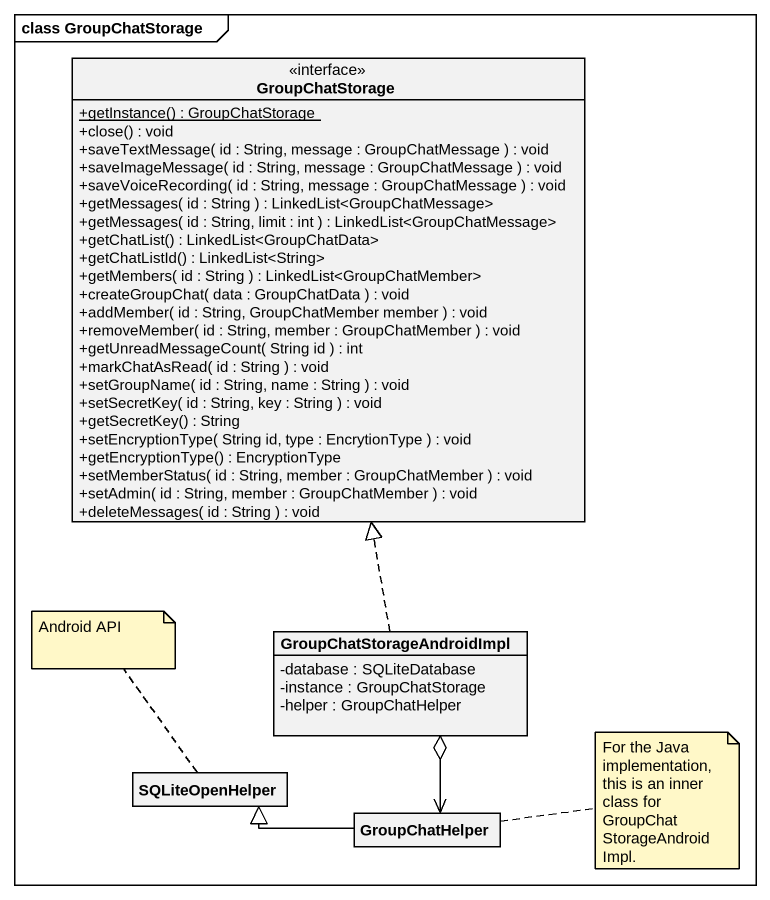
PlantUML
@startuml
mainframe class GroupChatStorage
hide circle
hide empty members
skinparam classAttributeIconSize 0
interface GroupChatStorage {
  {static} +getInstance() : GroupChatStorage
  +close() : void
  +saveTextMessage( id : String, message : GroupChatMessage ) : void
  +saveImageMessage( id : String, message : GroupChatMessage ) : void
  +saveVoiceRecording( id : String, message : GroupChatMessage ) : void
  +getMessages( id : String ) : LinkedList<GroupChatMessage>
  +getMessages( id : String, limit : int ) : LinkedList<GroupChatMessage>
  +getChatList() : LinkedList<GroupChatData>
  +getChatListId() : LinkedList<String>
  +getMembers( id : String ) : LinkedList<GroupChatMember>
  +createGroupChat( data : GroupChatData ) : void
  +addMember( id : String, GroupChatMember member ) : void
  +removeMember( id : String, member : GroupChatMember ) : void
  +getUnreadMessageCount( String id ) : int
  +markChatAsRead( id : String ) : void
  +setGroupName( id : String, name : String ) : void
  +setSecretKey( id : String, key : String ) : void
  +getSecretKey() : String
  +setEncryptionType( String id, type : EncrytionType ) : void
  +getEncryptionType() : EncryptionType
  +setMemberStatus( id : String, member : GroupChatMember ) : void
  +setAdmin( id : String, member : GroupChatMember ) : void
  +deleteMessages( id : String ) : void
}
class GroupChatStorageAndroidImpl {
  -database : SQLiteDatabase
  -instance : GroupChatStorage
  -helper : GroupChatHelper
}
class SQLiteOpenHelper
class GroupChatHelper
GroupChatStorageAndroidImpl .up.|> GroupChatStorage
GroupChatStorageAndroidImpl o--> GroupChatHelper
GroupChatHelper -left-|> SQLiteOpenHelper
note top of SQLiteOpenHelper : Android API
note right of GroupChatHelper : For the Java implementation, this is an inner class for GroupChatStorageAndroidImpl.
@enduml
